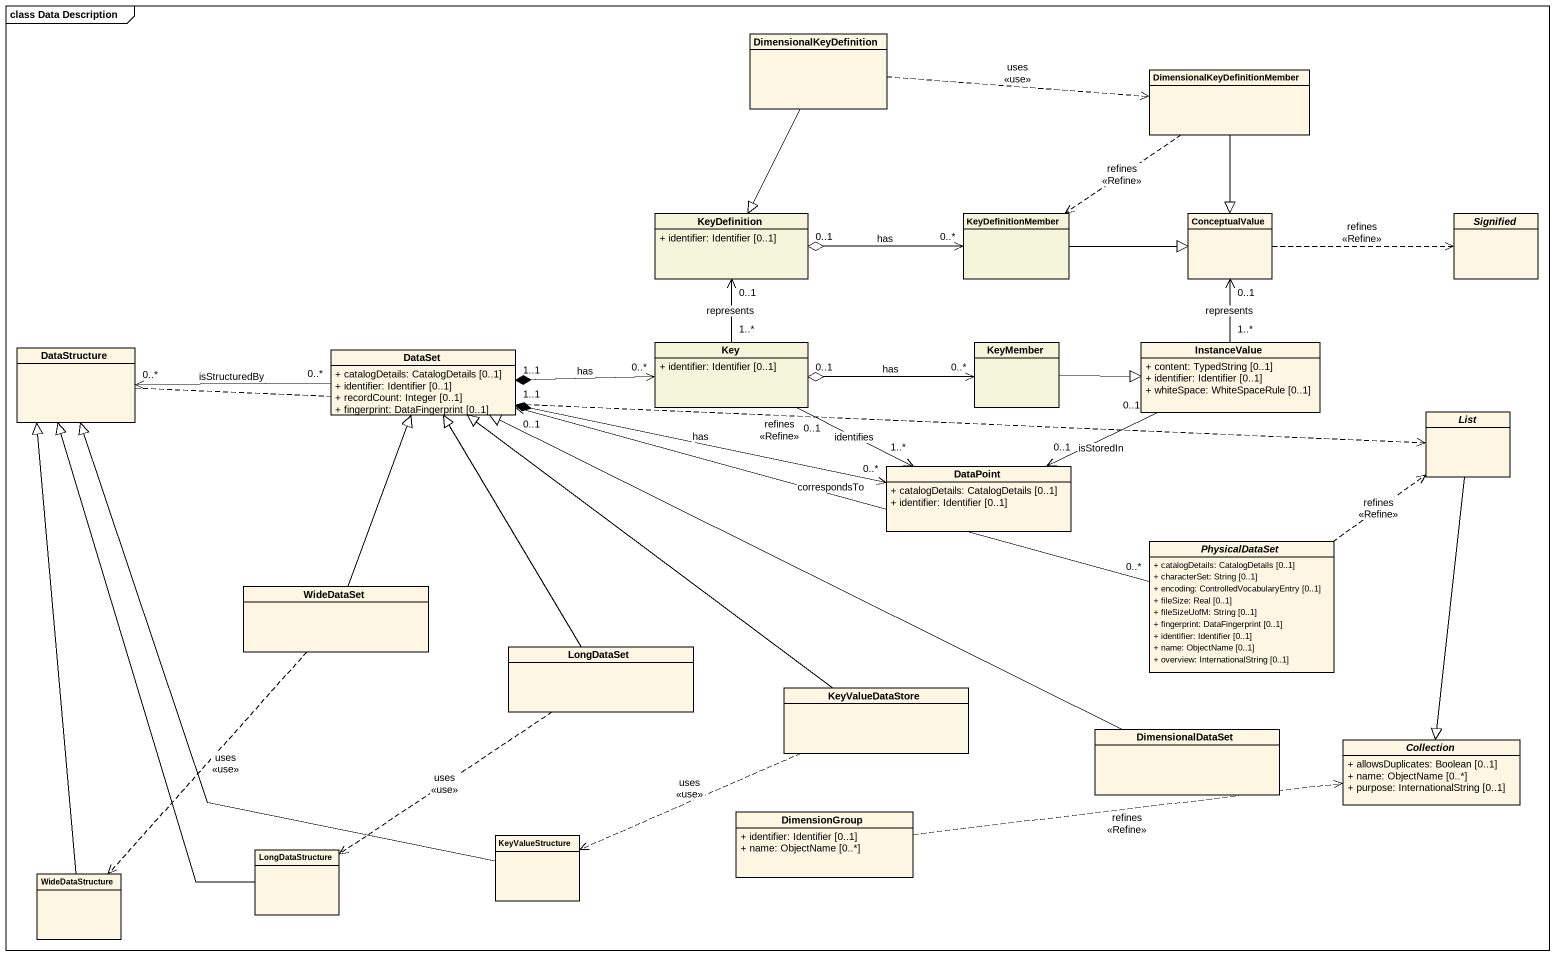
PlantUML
@startuml
mainframe class Data Description
hide circle
hide empty members
skinparam classAttributeIconSize 0
class DimensionalKeyDefinition
class "DimensionalKeyDefinitionMember" as DimensionalKeyDefinitionMemb
class KeyDefinition #F5F5DC {
  + identifier: Identifier [0..1]
}
class KeyDefinitionMember #F5F5DC
class ConceptualValue
abstract class Signified
class DataStructure
class DataSet {
  + catalogDetails: CatalogDetails [0..1]
  + identifier: Identifier [0..1]
  + recordCount: Integer [0..1]
  + fingerprint: DataFingerprint [0..1]
}
class Key #F5F5DC {
  + identifier: Identifier [0..1]
}
class KeyMember #F5F5DC
class InstanceValue {
  + content: TypedString [0..1]
  + identifier: Identifier [0..1]
  + whiteSpace: WhiteSpaceRule [0..1]
}
abstract class List
class DataPoint {
  + catalogDetails: CatalogDetails [0..1]
  + identifier: Identifier [0..1]
}
abstract class PhysicalDataSet {
  + catalogDetails: CatalogDetails [0..1]
  + characterSet: String [0..1]
  + encoding: ControlledVocabularyEntry [0..1]
  + fileSize: Real [0..1]
  + fileSizeUofM: String [0..1]
  + fingerprint: DataFingerprint [0..1]
  + identifier: Identifier [0..1]
  + name: ObjectName [0..1]
  + overview: InternationalString [0..1]
}
class WideDataSet
class LongDataSet
class KeyValueDataStore
class DimensionalDataSet
abstract class Collection {
  + allowsDuplicates: Boolean [0..1]
  + name: ObjectName [0..*]
  + purpose: InternationalString [0..1]
}
class KeyValueStructure
class DimensionGroup {
  + identifier: Identifier [0..1]
  + name: ObjectName [0..*]
}
class WideDataStructure
class LongDataStructure
DimensionalKeyDefinition .right.> DimensionalKeyDefinitionMemb : uses\n<<use>>
DimensionalKeyDefinition --|> KeyDefinition
DimensionalKeyDefinitionMemb ..> KeyDefinitionMember : refines\n<<Refine>>
DimensionalKeyDefinitionMemb --|> ConceptualValue
KeyDefinitionMember "0..*" <-left-o "0..1" KeyDefinition : has
KeyDefinitionMember -right-|> ConceptualValue
ConceptualValue .right.> Signified : refines\n<<Refine>>
DataStructure .right.> List : refines\n<<Refine>>
DataSet "0..*" -left-> "0..*" DataStructure : isStructuredBy
Key "1..*" -up-> "0..1" KeyDefinition : represents
Key "0..*" <-left-* "1..1" DataSet : has
Key "0..1" -right-> "1..*" DataPoint : identifies
KeyMember "0..*" <-left-o "0..1" Key : has
KeyMember -right-|> InstanceValue
InstanceValue "1..*" -up-> "0..1" ConceptualValue : represents
InstanceValue "0..1" -left-> "0..1" DataPoint : isStoredIn
List --|> Collection
DataPoint "0..*" <-left-* "1..1" DataSet : has
PhysicalDataSet "0..*" -left-> "0..1" DataSet : correspondsTo
PhysicalDataSet .up.> List : refines\n<<Refine>>
WideDataSet -up-|> DataSet
WideDataSet ..> WideDataStructure : uses\n<<use>>
LongDataSet -up-|> DataSet
LongDataSet ..> LongDataStructure : uses\n<<use>>
KeyValueDataStore -up-|> DataSet
KeyValueDataStore .left.> KeyValueStructure : uses\n<<use>>
DimensionalDataSet -left-|> DataSet
KeyValueStructure -up-|> DataStructure
DimensionGroup .right.> Collection : refines\n<<Refine>>
WideDataStructure -up-|> DataStructure
LongDataStructure -up-|> DataStructure
@enduml
